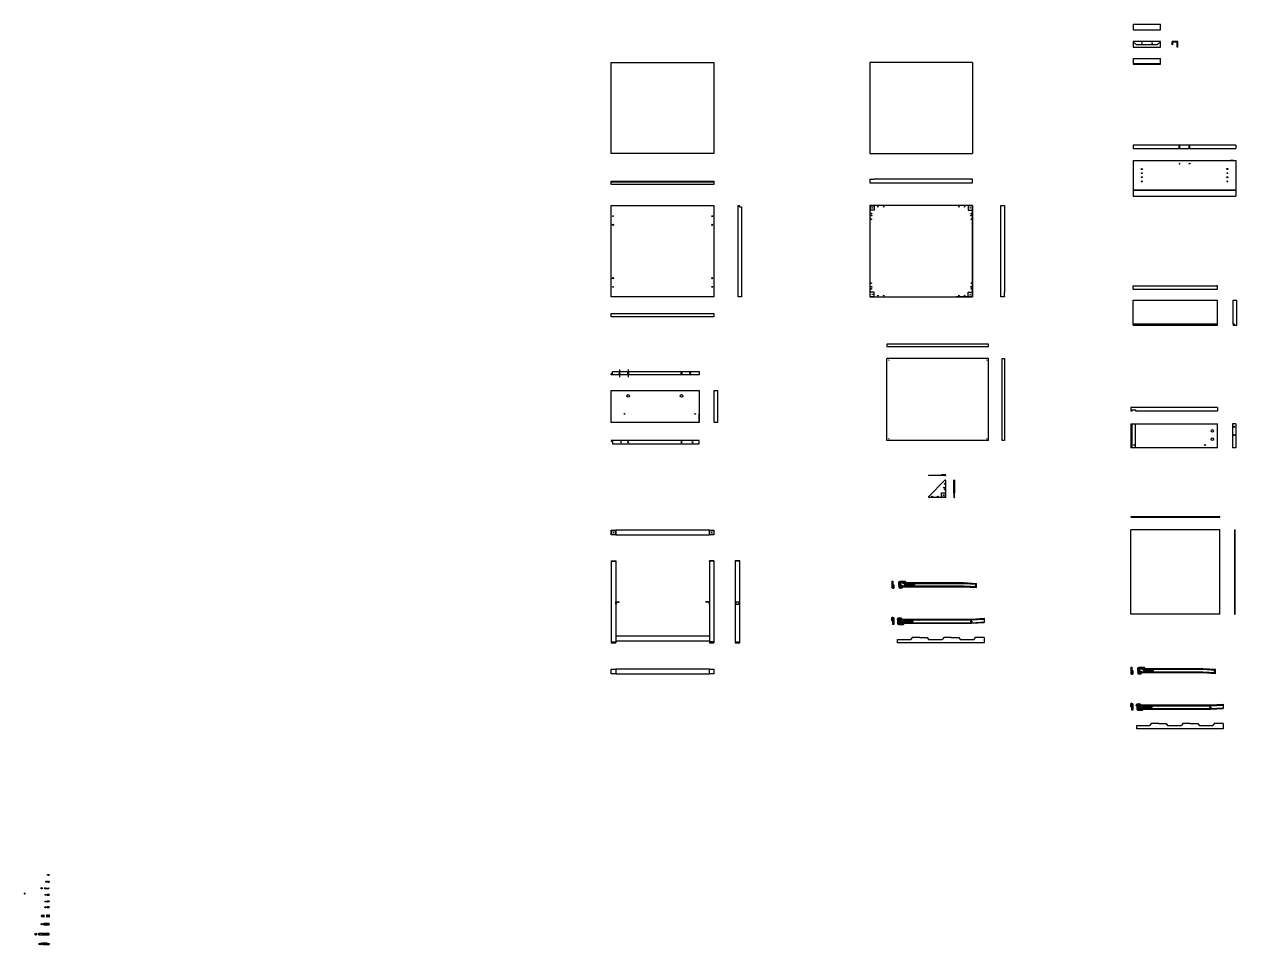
# Model space of a CAD drawing. Header units: centimetres. Extents: x 66 to 1082, y 3 to 609.
# Drawn here: x 66 to 597, y 205 to 609 of the extents above; entities that cross this region are included whole.
import ezdxf

# ---------------------------------------------------------------- set-up
doc = ezdxf.new("R2010")
doc.units = ezdxf.units.CM
doc.linetypes.add('ACAD_ISO02W100', pattern=[15, 12, -3])
for name, color, linetype in [('filetto', 6, 'ACAD_ISO02W100'), ('mobile', 7, 'Continuous'), ('PROIEZIONI', 251, 'Continuous'), ('SIMBOLI', 4, 'Continuous'), ('Viti', 90, 'Continuous')]:
    doc.layers.add(name, color=color, linetype=linetype)

# ---------------------------------------------------------------- blocks, each defined once
blk = doc.blocks.new('guida cassetto')
for p, q in [((-33.5, 0.03), (-33.5, -1.28)), ((-32.22, 0.17), (-5.02, 0.2)), ((-32.16, 0.58), (-5.04, 0.6)), ((0.47, 0.96), (0.47, -0.88)), ((-33.08, -0.27), (-33.08, -0.88)), ((-33, -1.78), (-30.9, -1.78)), ((-32.78, -0.26), (-32.78, -0.83)), ((-32.58, -1.38), (-31.64, -1.38)), ((-32.53, -1.08), (-31.87, -1.08)), ((-30.65, -0.21), (-26.85, -0.21)), ((-30.52, -1.25), (-5.02, -1.25)), ((-30.43, -0.51), (-26.85, -0.51)), ((-30.35, -0.85), (-5.02, -0.85)), ((-26.7, -0.36), (-26.7, -0.36))]:
    blk.add_line(p, q)
at = {"linetype": 'ACAD_ISO02W100'}
for p, q in [((-32.46, 1.08), (-32.1, 1.08)), ((-32.1, 1.08), (-31.84, 0.58)), ((-5.04, 0.6), (0.47, 0.96)), ((-5.02, 0.2), (0.47, 0.56)), ((-31.49, -0.91), (-31.03, -0.38)), ((-31.26, -1.21), (-30.8, -0.68)), ((-31.02, -1.78), (-30.35, -0.85)), ((-30.9, -1.78), (-30.52, -1.25)), ((-5.05, -0.85), (0.47, -0.48)), ((-5.02, -1.25), (0.47, -0.88))]:
    blk.add_line(p, q, dxfattribs=at)
for centre, radius in [((-32.9, 0.48), 0.75), ((-32.9, 0.48), 0.5), ((-32.9, 0.48), 0.4), ((-32.9, 0.48), 0.1), ((0, 0), 0.117)]:
    blk.add_circle(centre, radius)
for centre, radius, start, end in [((-32.22, 0), 0.117, 184.8781, 104.8467), ((-33, -1.28), 0.5, 180, 270), ((-32.58, -0.88), 0.5, 180, 270), ((-32.53, -0.83), 0.25, 180, 270), ((-31.87, -0.58), 0.5, 270, 318.9057), ((-31.64, -0.88), 0.5, 270, 318.9057), ((-30.65, -0.71), 0.5, 90.0071, 138.9057), ((-30.43, -1.01), 0.5, 90.0071, 138.9057), ((-26.85, -0.36), 0.15, 0, 90.0071), ((-26.85, -0.36), 0.15, 270.0071, 0)]:
    blk.add_arc(centre, radius, start, end)
blk = doc.blocks.new('wood dowel')
at = {"layer": 'Viti'}
for p, q in [((-0.83, 2.74), (-0.91, 2.65)), ((-0.41, 2.65), (-0.91, 2.65)), ((-0.91, 2.65), (-0.91, 1.69)), ((-0.91, 1.69), (-0.91, 0.32)), ((-0.91, 0.32), (-0.41, 0.32)), ((-0.83, 0.24), (-0.91, 0.32)), ((-0.5, 2.74), (-0.83, 2.74)), ((-0.83, 2.57), (-0.83, 1.69)), ((-0.83, 1.69), (-0.83, 0.4)), ((-0.83, 0.24), (-0.5, 0.24)), ((-0.75, 2.57), (-0.75, 1.69)), ((-0.75, 1.69), (-0.75, 0.4)), ((-0.66, 2.57), (-0.66, 1.69)), ((-0.66, 1.69), (-0.66, 0.4)), ((-0.58, 2.57), (-0.58, 1.69)), ((-0.58, 1.69), (-0.58, 0.4)), ((-0.5, 2.74), (-0.41, 2.65)), ((-0.5, 2.57), (-0.5, 1.69)), ((-0.5, 1.69), (-0.5, 0.4)), ((-0.5, 0.24), (-0.41, 0.32)), ((-0.41, 1.69), (-0.41, 2.65)), ((-0.41, 0.32), (-0.41, 1.69))]:
    blk.add_line(p, q, dxfattribs=at)
blk = doc.blocks.new('drawer rail screw')
at = {"layer": 'filetto'}
for p, q in [((-0.85, 3.1), (-0.85, 0.15)), ((-0.85, 3.1), (-0.35, 3.1)), ((-0.85, 0.15), (-0.35, 0.15)), ((-0.35, 0.15), (-0.35, 3.1))]:
    blk.add_line(p, q, dxfattribs=at)
at = {"layer": 'Viti'}
for p, q in [((-1.01, 4.77), (-0.19, 4.77)), ((-1.01, 4.73), (-1.01, 4.77)), ((-0.19, 4.73), (-1.01, 4.73)), ((-1.01, 4.73), (-0.85, 4.57)), ((-0.35, 4.57), (-0.85, 4.57)), ((-0.85, 4.57), (-0.85, 3.27)), ((-0.85, 3.27), (-0.8, 3.1)), ((-0.85, 3.27), (-0.35, 3.27)), ((-0.8, 3.1), (-0.8, 0.15)), ((-0.8, 0.15), (-0.4, 0.15)), ((-0.35, 3.27), (-0.4, 3.1)), ((-0.4, 0.15), (-0.4, 3.1)), ((-0.19, 4.73), (-0.35, 4.57)), ((-0.35, 3.27), (-0.35, 4.57)), ((-0.19, 4.73), (-0.19, 4.77))]:
    blk.add_line(p, q, dxfattribs=at)

msp = doc.modelspace()

# ---------------------------------------------------------------- linework, layer by layer
for p, q in [((322.92, 592), (367.92, 592)), ((322.92, 552), (322.92, 592)), ((367.92, 592), (367.92, 552)), ((367.92, 552), (322.92, 552)), ((322.92, 539.96), (367.92, 539.96)), ((322.92, 538.46), (322.92, 539.96)), ((367.92, 539.46), (322.92, 539.46)), ((367.92, 538.46), (322.92, 538.46)), ((367.92, 539.96), (367.92, 538.46)), ((322.92, 529.24), (367.92, 529.24)), ((322.92, 489.24), (322.92, 529.24)), ((367.92, 529.24), (367.92, 489.24)), ((378.57, 529.24), (379.07, 529.24)), ((378.57, 489.24), (378.57, 529.24)), ((379.07, 528.74), (379.07, 529.24)), ((379.07, 528.74), (380.07, 528.74)), ((380.07, 528.74), (380.07, 489.24)), ((367.92, 489.24), (322.92, 489.24)), ((380.07, 489.24), (378.57, 489.24)), ((322.92, 454.92), (322.92, 455.42)), ((323.42, 455.42), (322.92, 455.42)), ((361.42, 454.92), (322.92, 454.92)), ((323.42, 455.42), (323.42, 456.42)), ((323.42, 456.42), (361.42, 456.42)), ((361.42, 456.42), (361.42, 454.92)), ((322.92, 426.19), (322.92, 425.69)), ((361.42, 426.19), (322.92, 426.19)), ((323.42, 425.69), (322.92, 425.69)), ((323.42, 425.69), (323.42, 424.69)), ((361.42, 424.69), (361.42, 426.19)), ((323.42, 424.69), (361.42, 424.69)), ((324.92, 355.4), (326.42, 355.4)), ((324.92, 354.4), (324.92, 355.4)), ((325.02, 354.4), (324.92, 354.4)), ((325.02, 355.3), (325.02, 354.4)), ((365.92, 355.4), (364.42, 355.4)), ((365.82, 355.3), (365.82, 354.4)), ((365.82, 354.4), (365.92, 354.4)), ((365.92, 354.4), (365.92, 355.4)), ((322.92, 337.41), (324.92, 337.41)), ((365.92, 337.41), (367.92, 337.41)), ((377.28, 337.41), (379.28, 337.41))]:
    msp.add_line(p, q)
msp.add_lwpolyline([(322.92, 481.88), (367.92, 481.88), (367.92, 480.38), (322.92, 480.38)], close=True)
at = {"layer": 'filetto'}
for p, q in [((75.93, 235.87), (76.48, 235.87)), ((75.93, 235.62), (75.93, 235.87)), ((75.93, 235.62), (76.48, 235.62)), ((76.48, 235.62), (76.48, 235.87)), ((75.93, 232.91), (76.48, 232.91)), ((75.93, 232.73), (75.93, 232.91)), ((75.93, 232.73), (75.93, 232.55)), ((75.93, 232.55), (76.48, 232.55)), ((76.48, 232.73), (76.48, 232.91)), ((76.48, 232.73), (76.48, 232.55)), ((75.65, 205.69), (75.65, 205.09)), ((75.65, 205.64), (76.45, 205.64)), ((75.65, 205.14), (76.45, 205.14)), ((76.45, 205.14), (76.45, 205.64))]:
    msp.add_line(p, q, dxfattribs=at)
at = {"layer": 'mobile'}
for p, q in [((551.72, 608.75), (551.72, 606.25)), ((551.72, 608.75), (563.72, 608.75)), ((551.72, 606.25), (563.72, 606.25)), ((563.72, 606.25), (563.72, 608.75)), ((563.72, 601.25), (551.72, 601.25)), ((551.72, 601.25), (551.72, 598.75)), ((551.72, 601.05), (553.22, 599.7)), ((563.72, 601.05), (562.22, 599.7)), ((563.72, 598.75), (563.72, 601.25)), ((571.22, 601.25), (568.72, 601.25)), ((568.72, 599.7), (568.72, 601.25)), ((568.92, 601.05), (571.02, 601.05)), ((568.92, 601.05), (568.92, 599.7)), ((571.02, 598.75), (571.02, 601.05)), ((571.22, 598.75), (571.22, 601.25)), ((551.72, 598.75), (563.72, 598.75)), ((562.22, 599.7), (553.22, 599.7)), ((568.92, 599.7), (568.72, 599.7)), ((571.22, 598.75), (571.02, 598.75)), ((481.23, 592), (436.23, 592)), ((436.23, 592), (436.23, 552)), ((481.23, 592), (481.23, 552)), ((551.72, 593.75), (551.72, 591.25)), ((551.72, 593.75), (563.72, 593.75)), ((563.72, 593.55), (551.72, 593.55)), ((563.72, 591.45), (551.72, 591.45)), ((551.72, 591.25), (563.72, 591.25)), ((553.22, 593.55), (553.22, 593.75)), ((562.22, 593.55), (562.22, 593.75)), ((563.72, 591.25), (563.72, 593.75)), ((551.72, 555.75), (551.72, 554.25)), ((596.72, 555.75), (551.72, 555.75)), ((551.72, 554.25), (596.72, 554.25)), ((596.72, 555.75), (596.72, 554.25)), ((436.23, 552), (481.23, 552)), ((551.72, 549), (596.72, 549)), ((551.72, 549), (551.72, 533.3)), ((595.72, 549), (594.22, 549)), ((596.72, 549), (596.72, 533.3)), ((436.23, 540.74), (436.23, 539.24)), ((436.33, 540.74), (436.23, 540.74)), ((436.23, 539.24), (481.33, 539.24)), ((436.33, 540.84), (438.13, 540.84)), ((436.33, 540.84), (436.33, 540.74)), ((438.13, 540.84), (438.13, 540.74)), ((479.43, 540.74), (438.13, 540.74)), ((481.23, 540.84), (479.43, 540.84)), ((479.43, 540.84), (479.43, 540.74)), ((481.23, 540.84), (481.23, 540.74)), ((481.33, 540.74), (481.23, 540.74)), ((481.33, 539.24), (481.33, 540.74)), ((596.72, 536), (551.72, 536)), ((596.72, 535.8), (551.72, 535.8)), ((551.72, 533.3), (596.72, 533.3)), ((481.33, 529.24), (436.33, 529.24)), ((436.33, 529.24), (436.33, 489.24)), ((436.43, 529.14), (436.43, 527.24)), ((436.43, 529.14), (438.23, 529.14)), ((438.23, 527.24), (436.43, 527.24)), ((438.23, 529.14), (438.23, 527.24)), ((479.43, 529.14), (479.43, 527.24)), ((481.23, 529.14), (479.43, 529.14)), ((479.43, 527.24), (481.23, 527.24)), ((481.23, 529.14), (481.23, 527.24)), ((481.33, 489.24), (481.33, 529.24)), ((481.33, 529.24), (481.33, 489.24)), ((493.74, 489.24), (493.74, 529.24)), ((493.74, 529.24), (495.24, 529.24)), ((495.24, 529.24), (495.24, 529.14)), ((495.34, 529.14), (495.24, 529.14)), ((495.24, 527.34), (495.24, 491.14)), ((495.34, 527.34), (495.24, 527.34)), ((495.34, 529.14), (495.34, 527.34)), ((481.33, 489.24), (481.33, 496.51)), ((436.33, 489.24), (481.33, 489.24)), ((438.23, 491.24), (436.43, 491.24)), ((436.43, 489.34), (436.43, 491.24)), ((436.43, 489.34), (438.23, 489.34)), ((438.23, 489.34), (438.23, 491.24)), ((481.33, 489.24), (474.05, 489.24)), ((479.43, 489.34), (479.43, 491.24)), ((479.43, 491.24), (481.23, 491.24)), ((481.23, 489.34), (479.43, 489.34)), ((481.23, 489.34), (481.23, 491.24)), ((495.24, 489.24), (493.74, 489.24)), ((495.34, 491.14), (495.24, 491.14)), ((495.34, 489.34), (495.24, 489.34)), ((495.24, 489.34), (495.24, 489.24)), ((495.34, 489.34), (495.34, 491.14)), ((551.72, 492.49), (551.72, 493.99)), ((588.72, 493.99), (588.22, 493.99)), ((588.22, 492.49), (588.72, 492.49)), ((588.72, 492.49), (588.72, 493.99)), ((551.72, 476.77), (551.72, 487.78)), ((551.72, 487.78), (588.72, 487.78)), ((588.72, 476.77), (588.72, 487.78)), ((595.6, 477.28), (595.6, 487.78)), ((595.6, 487.78), (597.1, 487.78)), ((597.1, 476.77), (597.1, 487.78)), ((588.72, 477.28), (551.72, 477.28)), ((588.72, 477.08), (551.72, 477.08)), ((551.72, 476.77), (588.72, 476.77)), ((596.1, 477.28), (595.6, 477.28)), ((595.6, 477.08), (596.1, 477.08)), ((595.6, 477.08), (595.6, 476.77)), ((595.6, 476.77), (597.1, 476.77)), ((596.1, 477.08), (596.1, 477.28)), ((488.23, 462.19), (443.73, 462.19)), ((443.73, 426.19), (443.73, 462.19)), ((488.23, 426.19), (488.23, 462.19)), ((494.34, 426.19), (494.34, 462.19)), ((494.34, 462.19), (495.34, 462.19)), ((495.34, 462.19), (495.34, 426.19)), ((322.92, 448.05), (361.42, 448.05)), ((322.92, 434.05), (322.92, 448.05)), ((361.42, 448.05), (361.42, 434.05)), ((361.42, 434.05), (361.42, 437.84)), ((588.72, 440.64), (550.72, 440.64)), ((550.72, 440.64), (550.72, 439.14)), ((550.72, 439.14), (551.22, 439.14)), ((551.22, 439.14), (551.22, 439.64)), ((551.22, 439.64), (552.72, 439.64)), ((552.72, 439.64), (552.72, 439.14)), ((552.72, 439.14), (588.72, 439.14)), ((588.72, 440.64), (588.72, 439.14)), ((361.42, 434.05), (322.92, 434.05)), ((550.72, 433.45), (550.72, 422.95)), ((550.72, 433.45), (588.72, 433.45)), ((551.22, 422.95), (551.22, 433.45)), ((552.72, 422.95), (552.72, 433.45)), ((588.72, 422.95), (588.72, 433.45)), ((595.26, 433.45), (595.26, 422.95)), ((596.76, 433.45), (595.26, 433.45)), ((596.76, 433.45), (596.76, 422.95)), ((488.23, 426.19), (443.73, 426.19)), ((495.34, 426.19), (494.34, 426.19)), ((588.72, 422.95), (550.72, 422.95)), ((596.76, 422.95), (595.26, 422.95)), ((461.99, 411), (461.99, 410.8)), ((461.99, 411), (467.56, 411)), ((467.66, 410.8), (461.99, 410.8)), ((467.66, 411), (467.56, 411)), ((469.46, 411.1), (467.66, 411.1)), ((467.66, 411.1), (467.66, 411)), ((469.46, 410.9), (467.66, 410.9)), ((467.66, 410.9), (467.66, 410.8)), ((469.46, 411.1), (469.46, 411)), ((469.46, 411), (469.56, 411)), ((469.46, 410.9), (469.46, 410.8)), ((469.46, 410.8), (469.56, 410.8)), ((469.56, 410.8), (469.56, 411)), ((469.05, 408.68), (462.07, 401.7)), ((469.56, 401.19), (469.56, 408.47)), ((473.31, 408.74), (473.11, 408.74)), ((473.11, 403.07), (473.11, 408.74)), ((473.31, 408.74), (473.31, 403.17)), ((469.56, 401.19), (462.29, 401.19)), ((467.66, 401.29), (467.66, 403.19)), ((467.66, 403.19), (469.46, 403.19)), ((469.46, 401.29), (467.66, 401.29)), ((469.46, 401.29), (469.46, 403.19)), ((473.21, 403.07), (473.11, 403.07)), ((473.21, 401.27), (473.11, 401.27)), ((473.11, 401.27), (473.11, 401.17)), ((473.11, 401.17), (473.31, 401.17)), ((473.21, 401.27), (473.21, 403.07)), ((473.31, 403.07), (473.31, 403.17)), ((473.41, 403.07), (473.31, 403.07)), ((473.41, 401.27), (473.31, 401.27)), ((473.31, 401.27), (473.31, 401.17)), ((473.41, 401.27), (473.41, 403.07)), ((550.72, 392.7), (550.72, 392.5)), ((589.72, 392.7), (550.72, 392.7)), ((550.72, 392.5), (589.72, 392.5)), ((589.72, 392.7), (589.72, 392.5)), ((365.92, 386.89), (324.92, 386.89)), ((324.92, 384.89), (365.92, 384.89)), ((550.72, 350), (550.72, 387)), ((589.72, 387), (550.72, 387)), ((589.72, 350), (589.72, 387)), ((596.17, 387), (596.37, 387)), ((322.92, 373.4), (322.92, 337.41)), ((322.92, 373.4), (324.92, 373.4)), ((324.92, 373.4), (324.92, 337.41)), ((365.92, 373.4), (365.92, 337.41)), ((367.92, 373.4), (365.92, 373.4)), ((367.92, 373.4), (367.92, 337.41)), ((377.28, 373.41), (377.28, 337.41)), ((379.28, 373.41), (377.28, 373.41)), ((379.28, 337.41), (379.28, 373.41)), ((445.95, 364.44), (446.35, 364.44)), ((445.95, 364.44), (446.35, 364.44)), ((445.95, 364.44), (445.95, 361.58)), ((445.95, 361.58), (446.35, 361.58)), ((446.35, 364.04), (446.27, 364.04)), ((446.27, 364.04), (446.27, 362.48)), ((446.27, 362.48), (446.35, 362.48)), ((446.35, 364.44), (446.35, 362.92)), ((446.35, 362.92), (446.75, 362.92)), ((446.35, 362.92), (446.35, 361.43)), ((446.75, 362.92), (446.75, 361.43)), ((446.35, 361.43), (446.75, 361.43)), ((325.02, 355.3), (326.42, 355.3)), ((326.42, 355.3), (326.42, 355.4)), ((364.42, 355.3), (364.42, 355.4)), ((365.82, 355.3), (364.42, 355.3)), ((377.53, 355.31), (377.53, 354.41)), ((377.53, 354.41), (379.03, 354.41)), ((379.03, 354.41), (379.03, 355.31)), ((446.35, 348.56), (445.95, 348.56)), ((445.95, 347.07), (445.95, 348.56)), ((446.35, 347.07), (445.95, 347.07)), ((446.35, 347.07), (446.35, 348.56)), ((446.75, 348.42), (446.35, 348.42)), ((446.43, 347.51), (446.35, 347.51)), ((446.35, 345.56), (446.35, 347.07)), ((446.35, 345.95), (446.43, 345.95)), ((446.75, 345.56), (446.35, 345.56)), ((446.75, 345.56), (446.35, 345.56)), ((446.43, 345.95), (446.43, 347.51)), ((446.75, 348.42), (446.75, 345.56)), ((448.46, 347.36), (448.46, 346.06)), ((448.89, 347.07), (448.89, 346.45)), ((448.96, 345.56), (451.07, 345.55)), ((449.19, 347.07), (449.19, 346.5)), ((449.39, 345.95), (450.33, 345.95)), ((449.44, 346.25), (450.1, 346.25)), ((449.75, 347.51), (457.42, 347.5)), ((450.13, 347.91), (457.42, 347.9)), ((451.31, 347.12), (455.12, 347.11)), ((451.45, 346.08), (458.2, 346.07)), ((451.49, 346.3), (458.2, 346.29)), ((451.54, 346.82), (455.12, 346.81)), ((455.27, 346.96), (455.27, 346.96)), ((457.42, 347.9), (457.55, 347.66)), ((457.42, 347.5), (457.55, 347.26)), ((457.68, 347.9), (457.55, 347.66)), ((457.68, 347.5), (457.55, 347.26)), ((457.68, 347.9), (457.93, 347.9)), ((457.68, 347.5), (457.93, 347.5)), ((457.93, 347.9), (458.07, 347.66)), ((457.93, 347.5), (458.07, 347.26)), ((458.2, 347.9), (458.07, 347.66)), ((458.2, 347.5), (458.07, 347.26)), ((458.2, 347.9), (467.57, 347.89)), ((458.2, 347.5), (466.09, 347.5)), ((466.09, 347.49), (467.57, 347.49)), ((467.57, 347.89), (480.81, 347.88)), ((467.57, 347.49), (480.82, 347.48)), ((486.32, 348.24), (486.31, 346.4)), ((589.72, 350), (550.72, 350)), ((365.92, 340.4), (324.92, 340.4)), ((322.92, 337.9), (324.92, 337.9)), ((324.92, 338.4), (365.92, 338.4)), ((367.92, 337.9), (365.92, 337.9)), ((377.28, 337.91), (379.28, 337.91)), ((448.46, 338.91), (454.19, 338.91)), ((448.46, 337.41), (448.46, 338.91)), ((486.31, 337.41), (448.46, 337.41)), ((454.8, 339.75), (454.19, 338.91)), ((458.11, 339.75), (454.8, 339.75)), ((458.11, 339.75), (461.43, 339.75)), ((461.43, 339.75), (462.04, 338.91)), ((462.04, 338.91), (468.04, 338.91)), ((468.65, 339.75), (468.04, 338.91)), ((471.96, 339.75), (468.65, 339.75)), ((471.96, 339.75), (475.28, 339.75)), ((475.28, 339.75), (475.89, 338.91)), ((475.89, 338.91), (481.89, 338.91)), ((482.5, 339.75), (481.89, 338.91)), ((486.31, 339.75), (482.5, 339.75)), ((486.31, 339.75), (486.31, 337.41)), ((365.92, 325.9), (324.92, 325.9)), ((550.72, 326.76), (551.12, 326.76)), ((550.72, 326.76), (551.12, 326.76)), ((550.72, 326.76), (550.72, 323.9)), ((551.12, 326.37), (551.04, 326.37)), ((551.04, 326.37), (551.04, 324.81)), ((551.04, 324.81), (551.12, 324.81)), ((551.12, 326.76), (551.12, 325.25)), ((551.12, 325.25), (551.52, 325.25)), ((551.12, 325.25), (551.12, 323.76)), ((551.52, 325.25), (551.52, 323.76)), ((324.92, 323.9), (365.92, 323.9)), ((550.72, 323.9), (551.12, 323.9)), ((551.12, 323.76), (551.52, 323.76)), ((551.12, 310.89), (550.72, 310.89)), ((550.72, 309.39), (550.72, 310.89)), ((551.12, 309.39), (550.72, 309.39)), ((551.12, 309.39), (551.12, 310.89)), ((551.52, 310.74), (551.12, 310.74)), ((551.2, 309.84), (551.12, 309.84)), ((551.12, 307.88), (551.12, 309.39)), ((551.12, 308.28), (551.2, 308.28)), ((551.2, 308.28), (551.2, 309.84)), ((551.52, 310.74), (551.52, 307.88)), ((553.23, 309.69), (553.23, 308.38)), ((553.66, 309.39), (553.66, 308.78)), ((553.96, 309.4), (553.96, 308.83)), ((554.21, 308.58), (554.87, 308.58)), ((554.52, 309.83), (562.18, 309.83)), ((554.9, 310.23), (562.18, 310.23)), ((556.08, 309.44), (559.89, 309.44)), ((556.22, 308.41), (562.97, 308.4)), ((556.26, 308.63), (562.97, 308.62)), ((556.31, 309.14), (559.89, 309.14)), ((560.04, 309.29), (560.04, 309.29)), ((562.18, 310.23), (562.32, 309.99)), ((562.18, 309.83), (562.32, 309.59)), ((562.45, 310.23), (562.32, 309.99)), ((562.45, 309.83), (562.32, 309.59)), ((562.45, 310.23), (562.7, 310.23)), ((562.45, 309.83), (562.7, 309.83)), ((562.7, 310.23), (562.84, 309.99)), ((562.7, 309.83), (562.84, 309.59)), ((562.97, 310.23), (562.84, 309.99)), ((562.97, 309.83), (562.84, 309.59)), ((562.97, 310.23), (572.33, 310.22)), ((562.97, 309.83), (570.86, 309.82)), ((570.86, 309.82), (572.33, 309.82)), ((572.33, 310.22), (585.58, 310.21)), ((572.33, 309.82), (585.59, 309.81)), ((591.09, 310.57), (591.08, 308.72)), ((551.52, 307.88), (551.12, 307.88)), ((551.52, 307.88), (551.12, 307.88)), ((553.73, 307.88), (555.84, 307.88)), ((554.16, 308.28), (555.1, 308.28)), ((553.23, 301.24), (558.96, 301.24)), ((553.23, 299.74), (553.23, 301.24)), ((591.08, 299.74), (553.23, 299.74)), ((559.57, 302.08), (558.96, 301.24)), ((562.88, 302.08), (559.57, 302.08)), ((562.88, 302.08), (566.2, 302.08)), ((566.2, 302.08), (566.81, 301.24)), ((566.81, 301.24), (572.81, 301.24)), ((573.42, 302.08), (572.81, 301.24)), ((576.73, 302.08), (573.42, 302.08)), ((576.73, 302.08), (580.05, 302.08)), ((580.05, 302.08), (580.66, 301.24)), ((580.66, 301.24), (586.66, 301.24)), ((587.27, 302.08), (586.66, 301.24)), ((591.08, 302.08), (587.27, 302.08)), ((591.08, 302.08), (591.08, 299.74))]:
    msp.add_line(p, q, dxfattribs=at)
at = {"layer": 'mobile', "linetype": 'ACAD_ISO02W100'}
for p, q in [((449.51, 348.41), (449.87, 348.41)), ((449.87, 348.41), (450.13, 347.91)), ((450.48, 346.42), (450.94, 346.94)), ((450.71, 346.12), (451.16, 346.64)), ((450.95, 345.55), (451.49, 346.3)), ((451.07, 345.55), (451.45, 346.08)), ((480.79, 346.26), (486.31, 346.62)), ((480.81, 347.88), (486.32, 348.24)), ((480.82, 347.48), (486.32, 347.84)), ((480.82, 346.04), (486.31, 346.4)), ((554.28, 310.74), (554.64, 310.74)), ((554.64, 310.74), (554.9, 310.23)), ((555.25, 308.75), (555.71, 309.27)), ((555.47, 308.45), (555.93, 308.97)), ((555.72, 307.88), (556.26, 308.63)), ((555.84, 307.88), (556.22, 308.41)), ((585.56, 308.59), (591.08, 308.95)), ((585.58, 310.21), (591.09, 310.57)), ((585.59, 309.81), (591.08, 310.17)), ((585.59, 308.37), (591.08, 308.72))]:
    msp.add_line(p, q, dxfattribs=at)
at = {"layer": 'mobile'}
for points in [[(555.72, 600.48), (555.53, 600.67), (555.33, 600.48), (555.53, 600.28)], [(559.72, 600.48), (559.91, 600.67), (560.11, 600.48), (559.91, 600.28)], [(572.22, 547.62), (572.03, 547.82), (571.83, 547.62), (572.03, 547.43)], [(576.22, 547.62), (576.41, 547.82), (576.61, 547.62), (576.41, 547.43)], [(443.73, 467.44), (488.23, 467.44), (488.23, 468.44), (443.73, 468.44)], [(367.95, 448.05), (369.45, 448.05), (369.45, 434.05), (367.95, 434.05)], [(322.92, 386.89), (324.92, 386.89), (324.92, 384.89), (322.92, 384.89)], [(323.02, 386.79), (324.82, 386.79), (324.82, 384.99), (323.02, 384.99)], [(365.92, 386.89), (367.92, 386.89), (367.92, 384.89), (365.92, 384.89)], [(366.02, 386.79), (367.82, 386.79), (367.82, 384.99), (366.02, 384.99)], [(377.53, 355.41), (379.03, 355.41), (379.03, 355.31), (377.53, 355.31)], [(322.92, 325.9), (324.92, 325.9), (324.92, 323.9), (322.92, 323.9)], [(365.92, 325.9), (367.92, 325.9), (367.92, 323.9), (365.92, 323.9)]]:
    msp.add_lwpolyline(points, close=True, dxfattribs=at)
for points in [[(551.72, 493.99), (562.72, 493.99), (588.22, 493.99)], [(551.72, 492.49), (562.72, 492.49), (588.22, 492.49)], [(596.17, 387), (596.17, 350), (596.37, 350), (596.37, 387)], [(458.2, 346.29), (466.08, 346.28), (467.56, 346.28)], [(458.2, 346.07), (466.08, 346.06), (467.56, 346.06)], [(467.56, 346.28), (480.79, 346.26)], [(467.56, 346.06), (480.82, 346.04)], [(562.97, 308.62), (570.85, 308.61), (572.33, 308.6)], [(562.97, 308.4), (570.85, 308.39), (572.33, 308.38)], [(572.33, 308.6), (585.56, 308.59)], [(572.33, 308.38), (585.59, 308.37)]]:
    msp.add_lwpolyline(points, dxfattribs=at)
for centre, radius in [((555.47, 545.25), 0.25), ((555.47, 543.45), 0.2), ((592.97, 545.25), 0.25), ((592.97, 543.45), 0.2), ((555.47, 541.65), 0.25), ((555.47, 539.85), 0.2), ((592.97, 541.65), 0.25), ((592.97, 539.85), 0.2), ((323.67, 520.79), 0.25), ((323.67, 524.59), 0.2), ((367.17, 520.79), 0.25), ((367.17, 524.59), 0.2), ((437.03, 524.88), 0.2), ((480.63, 524.88), 0.2), ((323.67, 497.39), 0.25), ((367.17, 497.39), 0.25), ((323.67, 493.59), 0.2), ((367.17, 493.59), 0.2), ((437.03, 493.59), 0.2), ((480.63, 493.59), 0.2), ((326.52, 455.67), 0.2), ((330.32, 455.67), 0.25), ((353.72, 455.67), 0.25), ((357.52, 455.67), 0.2), ((330.32, 445.75), 0.55), ((353.72, 445.75), 0.55), ((586.42, 430.4), 0.55), ((596.01, 432.2), 0.25), ((327.18, 425.44), 0.2), ((330.32, 425.44), 0.25), ((353.72, 425.44), 0.25), ((358.47, 425.44), 0.2), ((586.42, 426.8), 0.55), ((596.01, 428.6), 0.25), ((468.86, 405.54), 0.2), ((323.92, 385.89), 0.126), ((366.92, 385.89), 0.126), ((449.07, 347.81), 0.75), ((449.07, 347.81), 0.5), ((449.07, 347.81), 0.4), ((449.07, 347.81), 0.1), ((553.83, 310.14), 0.75), ((553.83, 310.14), 0.5), ((553.83, 310.14), 0.4), ((553.83, 310.14), 0.1)]:
    msp.add_circle(centre, radius, dxfattribs=at)
at = {"layer": 'mobile', "ltscale": 0.01}
for centre, radius in [((437.33, 528.19), 0.127), ((439.83, 528.74), 0.15), ((442.33, 528.74), 0.15), ((475.33, 528.74), 0.15), ((477.83, 528.74), 0.15), ((480.33, 528.19), 0.127), ((436.83, 525.74), 0.15), ((436.83, 523.24), 0.15), ((480.83, 525.74), 0.15), ((480.83, 523.24), 0.15), ((436.83, 495.24), 0.15), ((480.83, 495.24), 0.15), ((436.83, 492.74), 0.15), ((437.33, 490.29), 0.127), ((439.83, 489.74), 0.15), ((442.33, 489.74), 0.15), ((475.33, 489.74), 0.15), ((477.83, 489.74), 0.15), ((480.33, 490.29), 0.127), ((480.83, 492.74), 0.15), ((328.7, 437.84), 0.15), ((359.72, 437.84), 0.15), ((469.06, 407.19), 0.15), ((469.06, 404.69), 0.15), ((463.56, 401.69), 0.15), ((466.06, 401.69), 0.15), ((468.56, 402.24), 0.127)]:
    msp.add_circle(centre, radius, dxfattribs=at)
at = {"layer": 'mobile', "linetype": 'ACAD_ISO02W100', "ltscale": 0.01}
for centre, radius in [((444.48, 461.44), 0.1), ((487.48, 461.44), 0.1), ((444.48, 426.94), 0.1), ((487.48, 426.94), 0.1), ((552.17, 424.22), 0.15), ((583.19, 424.22), 0.15)]:
    msp.add_circle(centre, radius, dxfattribs=at)
at = {"layer": 'mobile'}
for centre, radius, start, end in [((469.26, 408.47), 0.3, 0, 135), ((462.29, 401.49), 0.3, 135, 270), ((448.96, 346.06), 0.5, 179.9224, 269.9224), ((449.39, 346.45), 0.5, 179.9224, 269.9224), ((449.44, 346.5), 0.25, 179.9224, 269.9224), ((450.1, 346.75), 0.5, 269.9224, 318.8281), ((450.33, 346.45), 0.5, 269.9224, 318.8281), ((451.31, 346.62), 0.5, 89.9296, 138.8281), ((451.54, 346.32), 0.5, 89.9296, 138.8281), ((455.12, 346.96), 0.15, 359.9224, 89.9296), ((455.12, 346.96), 0.15, 269.9296, 359.9224), ((553.73, 308.38), 0.5, 179.9224, 269.9224), ((554.16, 308.78), 0.5, 179.9224, 269.9224), ((554.21, 308.83), 0.25, 179.9224, 269.9224), ((554.87, 309.08), 0.5, 269.9224, 318.8281), ((555.1, 308.78), 0.5, 269.9224, 318.8281), ((556.08, 308.94), 0.5, 89.9296, 138.8281), ((556.31, 308.64), 0.5, 89.9296, 138.8281), ((559.89, 309.29), 0.15, 359.9224, 89.9296), ((559.89, 309.29), 0.15, 269.9296, 359.9224)]:
    msp.add_arc(centre, radius, start, end, dxfattribs=at)
at = {"layer": 'PROIEZIONI', "linetype": 'ACAD_ISO02W100'}
for p, q in [((555.33, 593.55), (555.33, 593.75)), ((555.72, 593.55), (555.72, 593.75)), ((559.72, 593.55), (559.72, 593.75)), ((560.11, 593.55), (560.11, 593.75))]:
    msp.add_line(p, q, dxfattribs=at)
at = {"layer": 'PROIEZIONI'}
for p, q in [((571.89, 554.25), (571.89, 555.75)), ((572.16, 554.25), (572.16, 555.75)), ((576.28, 554.25), (576.28, 555.75)), ((576.55, 554.25), (576.55, 555.75)), ((323.02, 373.3), (323.02, 373.4)), ((323.02, 373.3), (324.82, 373.3)), ((324.82, 373.3), (324.82, 373.4)), ((366.02, 373.3), (366.02, 373.4)), ((367.82, 373.3), (366.02, 373.3)), ((367.82, 373.3), (367.82, 373.4)), ((377.38, 373.31), (377.38, 373.41)), ((379.18, 373.31), (377.38, 373.31)), ((379.18, 373.31), (379.18, 373.41))]:
    msp.add_line(p, q, dxfattribs=at)
at = {"layer": 'SIMBOLI'}
for p, q in [((326.52, 457.34), (326.52, 453.92)), ((330.32, 457.38), (330.32, 453.95))]:
    msp.add_line(p, q, dxfattribs=at)
at = {"layer": 'Viti'}
for p, q in [((449.58, 346.87), (449.73, 346.87)), ((449.58, 346.87), (449.58, 346.79)), ((449.58, 346.79), (449.73, 346.79)), ((449.73, 347.03), (449.8, 347.03)), ((449.73, 347.03), (449.73, 346.87)), ((449.73, 346.79), (449.73, 346.65)), ((449.73, 346.65), (449.8, 346.65)), ((449.8, 347.03), (449.8, 346.87)), ((449.8, 346.87), (449.97, 346.87)), ((449.8, 346.79), (449.97, 346.79)), ((449.8, 346.79), (449.8, 346.65)), ((449.97, 346.87), (449.97, 346.79)), ((480.6, 346.83), (480.74, 346.83)), ((480.6, 346.83), (480.6, 346.75)), ((480.6, 346.75), (480.74, 346.75)), ((480.74, 346.99), (480.82, 346.99)), ((480.74, 346.99), (480.74, 346.83)), ((480.74, 346.75), (480.74, 346.61)), ((480.74, 346.61), (480.82, 346.61)), ((480.82, 346.99), (480.82, 346.83)), ((480.82, 346.83), (480.98, 346.83)), ((480.82, 346.75), (480.98, 346.75)), ((480.82, 346.75), (480.82, 346.61)), ((480.98, 346.83), (480.98, 346.75)), ((554.35, 309.2), (554.5, 309.2)), ((554.35, 309.2), (554.35, 309.12)), ((554.35, 309.12), (554.5, 309.12)), ((554.5, 309.36), (554.57, 309.36)), ((554.5, 309.36), (554.5, 309.2)), ((554.5, 309.12), (554.5, 308.98)), ((554.5, 308.98), (554.57, 308.98)), ((554.57, 309.36), (554.57, 309.2)), ((554.57, 309.2), (554.73, 309.2)), ((554.57, 309.12), (554.73, 309.12)), ((554.57, 309.12), (554.57, 308.98)), ((554.73, 309.2), (554.73, 309.12)), ((585.37, 309.16), (585.51, 309.16)), ((585.37, 309.16), (585.37, 309.08)), ((585.37, 309.08), (585.51, 309.08)), ((585.51, 309.32), (585.59, 309.32)), ((585.51, 309.32), (585.51, 309.16)), ((585.51, 309.08), (585.51, 308.94)), ((585.51, 308.94), (585.59, 308.94)), ((585.59, 309.32), (585.59, 309.16)), ((585.59, 309.16), (585.75, 309.16)), ((585.59, 309.08), (585.75, 309.08)), ((585.59, 309.08), (585.59, 308.94)), ((585.75, 309.16), (585.75, 309.08)), ((75.83, 235.57), (75.83, 235.92)), ((75.83, 235.92), (75.93, 235.85)), ((75.83, 235.57), (75.93, 235.65)), ((75.93, 235.65), (75.93, 235.85)), ((75.93, 235.85), (76.48, 235.85)), ((75.93, 235.65), (76.48, 235.65)), ((76.48, 235.85), (76.48, 235.65)), ((76.53, 235.8), (76.48, 235.85)), ((76.53, 235.7), (76.48, 235.65)), ((76.53, 235.8), (76.53, 235.7)), ((74.68, 230.11), (74.58, 230.11)), ((74.58, 230.11), (74.58, 229.51)), ((74.58, 229.51), (74.68, 229.51)), ((74.68, 229.51), (74.68, 230.11)), ((74.68, 229.91), (76.38, 229.91)), ((74.68, 229.71), (76.38, 229.71)), ((75.05, 232.77), (75.2, 232.77)), ((75.05, 232.77), (75.05, 232.69)), ((75.05, 232.69), (75.2, 232.69)), ((75.2, 232.93), (75.27, 232.93)), ((75.2, 232.93), (75.2, 232.77)), ((75.2, 232.69), (75.2, 232.55)), ((75.2, 232.55), (75.27, 232.55)), ((75.27, 232.93), (75.27, 232.77)), ((75.27, 232.77), (75.43, 232.77)), ((75.27, 232.69), (75.43, 232.69)), ((75.27, 232.69), (75.27, 232.55)), ((75.43, 232.77), (75.43, 232.69)), ((75.73, 232.98), (75.93, 232.88)), ((75.73, 232.48), (75.73, 232.98)), ((75.73, 232.48), (75.93, 232.58)), ((75.93, 232.73), (75.93, 232.88)), ((75.93, 232.88), (76.48, 232.88)), ((75.93, 232.73), (75.93, 232.58)), ((75.93, 232.58), (76.48, 232.58)), ((76.53, 229.81), (76.38, 229.91)), ((76.38, 229.71), (76.53, 229.81)), ((76.48, 232.88), (76.48, 232.73)), ((76.53, 232.83), (76.48, 232.88)), ((76.48, 232.58), (76.48, 232.73)), ((76.53, 232.63), (76.48, 232.58)), ((76.53, 232.83), (76.53, 232.73)), ((76.53, 232.63), (76.53, 232.73)), ((65.65, 227.51), (65.74, 227.51)), ((65.65, 227.51), (65.65, 227.47)), ((65.65, 227.47), (65.74, 227.47)), ((65.74, 227.61), (65.78, 227.61)), ((65.74, 227.61), (65.74, 227.51)), ((65.74, 227.47), (65.74, 227.38)), ((65.74, 227.38), (65.78, 227.38)), ((65.78, 227.61), (65.78, 227.51)), ((65.78, 227.51), (65.88, 227.51)), ((65.78, 227.47), (65.88, 227.47)), ((65.78, 227.47), (65.78, 227.38)), ((65.88, 227.51), (65.88, 227.47)), ((74.74, 224), (74.82, 224.02)), ((74.82, 223.98), (74.74, 224)), ((74.82, 224.02), (74.82, 224.1)), ((74.82, 224.1), (74.86, 224.1)), ((74.82, 223.9), (74.82, 223.98)), ((74.86, 223.9), (74.82, 223.9)), ((74.86, 224.1), (74.86, 224.02)), ((74.86, 224.02), (74.94, 224)), ((74.94, 224), (74.86, 223.98)), ((74.86, 223.98), (74.86, 223.9)), ((75.46, 223.99), (75.46, 224.04)), ((75.51, 223.98), (75.46, 223.99)), ((75.51, 223.98), (75.46, 223.97)), ((75.46, 223.97), (75.46, 223.92)), ((75.56, 223.78), (75.56, 224.18)), ((75.56, 224.18), (75.59, 224.18)), ((75.56, 223.78), (75.59, 223.78)), ((75.59, 223.78), (75.59, 224.18)), ((76.53, 224.11), (75.59, 224.11)), ((76.53, 223.84), (75.59, 223.84)), ((75.63, 227.13), (75.65, 227.13)), ((75.63, 227.13), (75.63, 226.73)), ((75.63, 226.73), (75.65, 226.73)), ((75.65, 227.13), (75.65, 226.73)), ((75.67, 227.03), (75.65, 227.03)), ((75.68, 226.83), (75.65, 226.83)), ((75.68, 226.83), (75.67, 227.03)), ((75.73, 226.83), (75.71, 227.03)), ((75.78, 226.83), (75.76, 227.03)), ((75.82, 226.83), (75.81, 227.03)), ((75.87, 226.83), (75.85, 227.03)), ((75.91, 226.83), (75.9, 227.03)), ((75.96, 226.83), (75.94, 227.03)), ((76.01, 226.83), (75.99, 227.03)), ((76.05, 226.83), (76.04, 227.03)), ((76.1, 226.83), (76.08, 227.03)), ((76.15, 226.83), (76.13, 227.03)), ((76.19, 226.83), (76.17, 227.03)), ((76.24, 226.83), (76.22, 227.03)), ((76.28, 226.83), (76.27, 227.03)), ((76.33, 226.83), (76.31, 227.03)), ((76.38, 226.83), (76.36, 227.03)), ((76.42, 226.83), (76.41, 227.03)), ((76.47, 226.83), (76.45, 227.03)), ((76.52, 227.03), (76.5, 227.03)), ((76.52, 226.83), (76.5, 227.03)), ((76.52, 226.83), (76.52, 226.83)), ((76.53, 227.01), (76.53, 226.84)), ((76.53, 224.11), (76.53, 223.84)), ((73.7, 217.97), (73.7, 217.34)), ((73.75, 218.13), (73.72, 218.06)), ((73.72, 218.06), (73.77, 218.06)), ((73.75, 218.13), (73.77, 218.06)), ((73.79, 217.97), (73.79, 217.34)), ((75.59, 221.64), (75.49, 221.74)), ((75.49, 221.28), (75.49, 221.74)), ((75.53, 221.61), (75.49, 221.61)), ((75.53, 221.56), (75.49, 221.56)), ((75.53, 221.46), (75.49, 221.46)), ((75.49, 221.41), (75.53, 221.41)), ((75.59, 221.38), (75.49, 221.28)), ((75.53, 221.41), (75.53, 221.61)), ((75.53, 218.21), (76.53, 218.21)), ((75.53, 217.1), (75.53, 218.21)), ((75.59, 221.38), (75.6, 221.64)), ((75.62, 221.38), (75.59, 221.38)), ((75.62, 221.38), (75.6, 221.64)), ((75.68, 221.38), (75.66, 221.64)), ((75.74, 221.38), (75.71, 221.64)), ((75.8, 221.38), (75.77, 221.64)), ((75.85, 221.38), (75.83, 221.64)), ((75.91, 221.38), (75.89, 221.64)), ((75.97, 221.38), (75.95, 221.64)), ((76.03, 221.38), (76.01, 221.64)), ((76.09, 221.38), (76.07, 221.64)), ((76.15, 221.38), (76.13, 221.64)), ((76.21, 221.38), (76.19, 221.64)), ((76.27, 221.38), (76.25, 221.64)), ((76.33, 221.38), (76.31, 221.64)), ((76.39, 221.38), (76.37, 221.64)), ((76.45, 221.38), (76.43, 221.64)), ((76.51, 221.64), (76.49, 221.64)), ((76.51, 221.38), (76.49, 221.64)), ((76.51, 221.38), (76.51, 221.38)), ((76.53, 221.62), (76.53, 221.4)), ((76.53, 218.21), (76.53, 217.19)), ((73.75, 217.29), (73.75, 217.29)), ((75.53, 217.1), (75.69, 217.1)), ((75.69, 217.1), (75.69, 217.64)), ((75.71, 217.66), (76.44, 217.66)), ((76.41, 217.19), (76.32, 217.66)), ((76.53, 217.19), (76.41, 217.19)), ((76.46, 217.64), (76.46, 217.19)), ((72.18, 205.44), (72.38, 205.44)), ((72.18, 205.44), (72.18, 205.34)), ((72.18, 205.34), (72.38, 205.34)), ((72.38, 205.64), (72.48, 205.64)), ((72.38, 205.64), (72.38, 205.44)), ((72.38, 205.34), (72.38, 205.14)), ((72.38, 205.14), (72.48, 205.14)), ((72.48, 205.64), (72.48, 205.44)), ((72.48, 205.44), (72.68, 205.44)), ((72.48, 205.34), (72.68, 205.34)), ((72.48, 205.34), (72.48, 205.14)), ((72.68, 205.44), (72.68, 205.34)), ((73.06, 205.69), (73.06, 205.09)), ((73.36, 205.69), (73.06, 205.69)), ((73.36, 205.09), (73.06, 205.09)), ((73.36, 205.69), (73.36, 205.09)), ((73.76, 205.54), (73.36, 205.54)), ((73.76, 205.24), (73.36, 205.24)), ((75.65, 205.74), (73.76, 205.74)), ((73.76, 205.74), (73.76, 205.04)), ((75.65, 205.04), (73.76, 205.04)), ((73.86, 205.74), (73.86, 205.04)), ((75.61, 205.69), (73.86, 205.69)), ((75.61, 205.43), (73.86, 205.43)), ((75.61, 205.33), (73.86, 205.33)), ((75.61, 205.09), (73.86, 205.09)), ((75.61, 205.04), (75.61, 205.74)), ((75.65, 205.74), (75.65, 205.69)), ((75.65, 205.59), (76.45, 205.59)), ((75.65, 205.19), (76.45, 205.19)), ((75.65, 205.09), (75.65, 205.04)), ((76.45, 205.64), (76.45, 205.14)), ((76.53, 205.5), (76.45, 205.59)), ((76.53, 205.27), (76.45, 205.19)), ((76.53, 205.5), (76.53, 205.27))]:
    msp.add_line(p, q, dxfattribs=at)
msp.add_lwpolyline([(74.75, 221.46), (74.84, 221.41), (74.93, 221.46), (74.93, 221.56), (74.84, 221.61), (74.75, 221.56)], close=True, dxfattribs=at)
at = {"layer": 'Viti', "elevation": 7.12}
msp.add_lwpolyline([(70.55, 209.59), (70.68, 209.51), (70.81, 209.59), (70.81, 209.74), (70.68, 209.82), (70.55, 209.74)], close=True, dxfattribs=at)
at = {"layer": 'Viti'}
for centre, radius in [((449.77, 346.83), 0.25), ((480.78, 346.79), 0.25), ((554.53, 309.16), 0.25), ((585.55, 309.12), 0.25), ((73.19, 229.81), 0.3), ((75.23, 232.73), 0.25), ((65.76, 227.49), 0.175), ((74.84, 224), 0.2), ((74.84, 224), 0.165), ((73.75, 217.66), 0.55), ((73.25, 214.07), 0.25), ((73.25, 214.07), 0.167), ((75.71, 217.74), 0.019), ((70.68, 209.67, 7.12), 0.4), ((70.68, 209.67, 7.12), 0.25), ((72.43, 205.39), 0.35), ((72.43, 205.39), 0.3)]:
    msp.add_circle(centre, radius, dxfattribs=at)
at = {"layer": 'Viti', "linetype": 'ACAD_ISO02W100', "ltscale": 0.01}
for centre, radius in [((449.77, 346.83), 0.15), ((480.78, 346.79), 0.15), ((554.53, 309.16), 0.15), ((585.55, 309.12), 0.15), ((75.23, 232.73), 0.15), ((65.76, 227.49), 0.1), ((74.86, 226.93), 0.099), ((74.84, 221.51), 0.127)]:
    msp.add_circle(centre, radius, dxfattribs=at)
at = {"layer": 'Viti', "ltscale": 0.01}
for centre, radius in [((74.86, 226.93), 0.2), ((74.84, 221.51), 0.227)]:
    msp.add_circle(centre, radius, dxfattribs=at)
at = {"layer": 'Viti', "linetype": 'ACAD_ISO02W100'}
for centre in [(70.68, 209.67, 7.12), (72.43, 205.39)]:
    msp.add_circle(centre, 0.2, dxfattribs=at)
at = {"layer": 'Viti'}
for centre, radius, start, end in [((75.62, 223.98), 0.175, 109.4258, 250.5742), ((75.74, 226.93), 0.231, 120.1423, 239.7983), ((75.69, 227.02), 0.0237, 13.0426, 166.9574), ((75.71, 226.83), 0.0237, 193.0426, 346.9574), ((75.74, 227.02), 0.0237, 13.0426, 166.9574), ((75.75, 226.83), 0.0237, 193.0426, 346.9574), ((75.78, 227.02), 0.0237, 13.0426, 166.9574), ((75.8, 226.83), 0.0237, 193.0426, 346.9574), ((75.83, 227.02), 0.0237, 13.0426, 166.9574), ((75.84, 226.83), 0.0237, 193.0426, 346.9574), ((75.87, 227.02), 0.0237, 13.0426, 166.9574), ((75.89, 226.83), 0.0237, 193.0426, 346.9574), ((75.92, 227.02), 0.0237, 13.0426, 166.9574), ((75.94, 226.83), 0.0237, 193.0426, 346.9574), ((75.97, 227.02), 0.0237, 13.0426, 166.9574), ((75.98, 226.83), 0.0237, 193.0426, 346.9574), ((76.01, 227.02), 0.0237, 13.0426, 166.9574), ((76.03, 226.83), 0.0237, 193.0426, 346.9574), ((76.06, 227.02), 0.0237, 13.0426, 166.9574), ((76.08, 226.83), 0.0237, 193.0426, 346.9574), ((76.11, 227.02), 0.0237, 13.0426, 166.9574), ((76.12, 226.83), 0.0237, 193.0426, 346.9574), ((76.15, 227.02), 0.0237, 13.0426, 166.9574), ((76.17, 226.83), 0.0237, 193.0426, 346.9574), ((76.2, 227.02), 0.0237, 13.0426, 166.9574), ((76.21, 226.83), 0.0237, 193.0426, 346.9574), ((76.24, 227.02), 0.0237, 13.0426, 166.9574), ((76.26, 226.83), 0.0237, 193.0426, 346.9574), ((76.29, 227.02), 0.0237, 13.0426, 166.9574), ((76.31, 226.83), 0.0237, 193.0426, 346.9574), ((76.34, 227.02), 0.0237, 13.0426, 166.9574), ((76.35, 226.83), 0.0237, 193.0426, 346.9574), ((76.38, 227.02), 0.0237, 13.0426, 166.9574), ((76.4, 226.83), 0.0237, 193.0426, 346.9574), ((76.43, 227.02), 0.0237, 13.0426, 166.9574), ((76.45, 226.83), 0.0237, 193.0426, 346.9574), ((76.48, 227.02), 0.0237, 13.0426, 166.9574), ((76.49, 226.83), 0.0237, 193.0426, 346.9574), ((76.52, 227.01), 0.0165, 0, 90), ((76.52, 226.84), 0.0165, 270, 0), ((73.75, 217.97), 0.0455, 90, 180), ((73.75, 217.97), 0.0455, 0, 90), ((75.63, 221.62), 0.0341, 29.1406, 150.8549), ((75.65, 221.4), 0.0341, 209.1428, 330.8572), ((75.68, 221.62), 0.0341, 29.1406, 150.8549), ((75.71, 221.4), 0.0341, 209.1428, 330.8572), ((75.74, 221.62), 0.0341, 29.1406, 150.8549), ((75.77, 221.4), 0.0341, 209.1428, 330.8572), ((75.8, 221.62), 0.0341, 29.1406, 150.8549), ((75.83, 221.4), 0.0341, 209.1428, 330.8572), ((75.86, 221.62), 0.0341, 29.1406, 150.8549), ((75.88, 221.4), 0.0341, 209.1428, 330.8572), ((75.92, 221.62), 0.0341, 29.1406, 150.8549), ((75.94, 221.4), 0.0341, 209.1428, 330.8572), ((75.98, 221.62), 0.0341, 29.1406, 150.8549), ((76, 221.4), 0.0341, 209.1428, 330.8572), ((76.04, 221.62), 0.0341, 29.1406, 150.8549), ((76.06, 221.4), 0.0341, 209.1428, 330.8572), ((76.1, 221.62), 0.0341, 29.1406, 150.8549), ((76.12, 221.4), 0.0341, 209.1428, 330.8572), ((76.16, 221.62), 0.0341, 29.1406, 150.8549), ((76.18, 221.4), 0.0341, 209.1428, 330.8572), ((76.22, 221.62), 0.0341, 29.1406, 150.8549), ((76.24, 221.4), 0.0341, 209.1428, 330.8572), ((76.28, 221.62), 0.0341, 29.1406, 150.8549), ((76.3, 221.4), 0.0341, 209.1428, 330.8572), ((76.34, 221.62), 0.0341, 29.1406, 150.8549), ((76.36, 221.4), 0.0341, 209.1428, 330.8572), ((76.4, 221.62), 0.0341, 29.1406, 150.8549), ((76.42, 221.4), 0.0341, 209.1428, 330.8572), ((76.46, 221.62), 0.0341, 29.1406, 150.8549), ((76.48, 221.4), 0.0341, 209.1428, 330.8572), ((76.51, 221.62), 0.0213, 0, 90), ((76.51, 221.4), 0.0213, 270, 0), ((73.75, 217.34), 0.0455, 180, 270), ((73.75, 217.34), 0.0455, 270, 0), ((75.71, 217.64), 0.019, 90, 180), ((76.44, 217.64), 0.019, 0, 90)]:
    msp.add_arc(centre, radius, start, end, dxfattribs=at)

# ---------------------------------------------------------------- block references
at = {"layer": 'mobile', "xscale": -1, "rotation": 180}
for p in [(482.5, 362.66), (587.27, 324.99)]:
    msp.add_blockref('guida cassetto', p, dxfattribs=at)
at = {"layer": 'Viti', "rotation": 90}
for name, p in [('wood dowel', (76.77, 214.74)), ('drawer rail screw', (76.69, 210.28))]:
    msp.add_blockref(name, p, dxfattribs=at)

doc.saveas('drawing.dxf')
